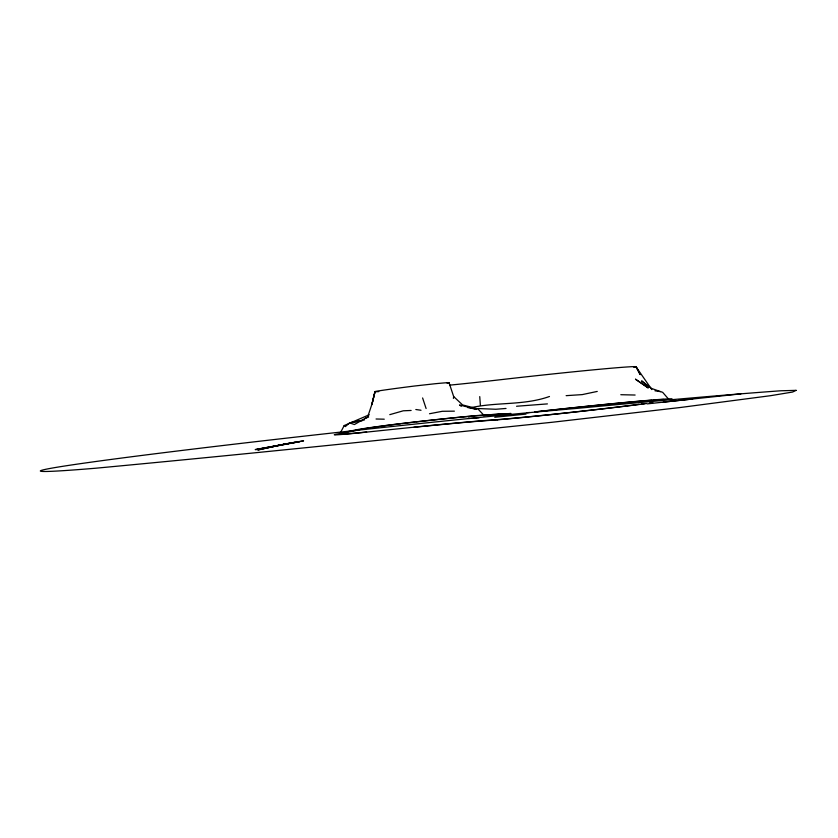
<?xml version="1.0" encoding="UTF-8"?>
<svg xmlns="http://www.w3.org/2000/svg" width="838" height="838" viewBox="0 0 838 838"><rect width="100%" height="100%" fill="white"/><g stroke="black" fill="none" stroke-linecap="round" stroke-linejoin="round"><path stroke-width="1.26" d="M453.4 398.396L453.672 396.563L449.074 382.767M374.984 391.597L371.842 404.597L375.005 391.692L372.124 403.623L367.662 416.926L354.432 424.541L349.593 422.886L345.34 426.594L344.177 425.568L339.694 434.21M365.075 418.529L368.647 416.957M369.254 414.768L344.177 425.568M389.775 414.653L403.277 410.798L411.133 410.463M470.663 407.76C496.63 401.852 523.855 405.655 549.477 396.489M282.249 444.559L258.02 449.954L284.815 444.046L303.586 440.861L255.213 449.608L294.725 442.359L292.074 442.852M597.253 391.43L582.263 394.604L566.142 395.662M364.551 419.859L349.593 422.886L362.372 420.645M299.627 441.699L256.795 449.65L288.764 443.417M283.108 444.381L284.815 444.046M429.506 413.742L442.349 411.29L454.385 411.154M516.554 406.252L547.413 403.895M527.092 412.746L529.595 412.464M534.623 411.898L548.44 410.358A130.026 2.493 -6.3 0 1 672.013 398.762M647.187 403.874L692.722 398.993M663.256 402.125L740.918 393.86M526.034 414.087L494.745 417.272M483.023 415.679L510.918 413.417M506.026 408.462L495.824 409.258L478.016 408.535M497.227 419.828L483.652 420.844A143.487 2.755 -6.3 0 0 413.794 427.307M505.178 413.815L482.384 415.124L508.624 413.668M376.053 419L384.254 419.189M620.801 394.708L635.12 395.033M415.826 409.51L421.011 410.253M654.96 390.801L660.512 391.65M467.688 407.551L476.675 409.311L459.517 404.974L461.277 406.294M647.093 385.721L641.615 380.881L651.555 388.455L662.68 392.341L668.923 399.527M453.672 396.563L462.576 404.922L477.901 408.881L484.113 415.533M651.838 389.576L635.927 366.656A110.951 2.126 -6.3 0 0 501.313 379.624A66.988 1.288 -6.3 0 1 449.849 385.124M636.147 366.73L640.222 374.659L635.927 366.656A52.815 1.016 -6.3 0 1 633.79 367.285M422.603 397.956L426.102 408.525M479.745 396.604L480.373 405.341M652.865 402.69A97.533 1.875 -6.3 0 1 650.183 403.047M646.444 403.539A97.533 1.875 -6.3 0 1 497.238 419.828M474.643 417.827A46.593 0.89 -6.3 0 1 473.68 417.764M489.518 414.936A62.242 1.194 -6.3 0 0 453.934 417.743A62.242 1.194 -6.3 0 0 386.632 425.358L371.548 427.401A147.509 2.828 -6.3 0 0 353.699 430.334L334.54 434.66A50.154 0.964 -6.3 0 0 358.905 432.9L415.983 426.971A148.829 2.86 -6.3 0 1 492.419 419.985A92.117 1.77 -6.3 0 0 638.996 404.366M479.085 417.764A52.019 0.995 -6.3 0 1 469.029 418.089M381.688 426.165A56.806 1.089 -6.3 0 1 400.983 423.703M402.271 423.557A56.806 1.089 -6.3 0 1 414.726 422.09M416.015 421.943A56.806 1.089 -6.3 0 1 481.756 415.449M366.646 432.01A44.739 0.859 -6.3 0 1 340.794 433.875L358.978 429.768A142.24 2.734 -6.3 0 1 368.552 428.082M372.145 427.537A142.24 2.734 -6.3 0 1 375.131 427.097M376.189 426.94A142.24 2.734 -6.3 0 1 380.661 426.312M535.964 411.846A124.6 2.388 -6.3 0 1 589.261 406.116M590.56 405.99A124.6 2.388 -6.3 0 1 652.048 400.229M653.525 400.114A124.6 2.388 -6.3 0 1 663.727 399.454M652.121 402.607A92.117 1.77 -6.3 0 1 649.796 402.931M644.736 403.612A92.117 1.77 -6.3 0 1 641.363 404.052M447.115 383.176A34.368 0.66 -6.3 0 0 435.132 383.731L414.475 386.025A122.526 2.357 -6.3 0 0 378.273 390.948A44.1 0.848 -6.3 0 0 376.744 391.692A543.055 10.423 -6.3 0 1 378.818 391.597M796.1 390.361L792.601 392.037L770.75 395.662L680.247 407.509L552.703 422.205L427.768 435.194A1339.941 20.311 -6.5 0 1 95.417 468.243A298.171 5.719 -6.3 0 1 163.934 452.667A298.171 5.719 -6.3 0 1 576.743 408.399A1515.261 20.929 -6.5 0 1 780.964 390.77L796.1 390.361M648.088 387.847L635.539 379.237L648.088 387.847"/></g></svg>
